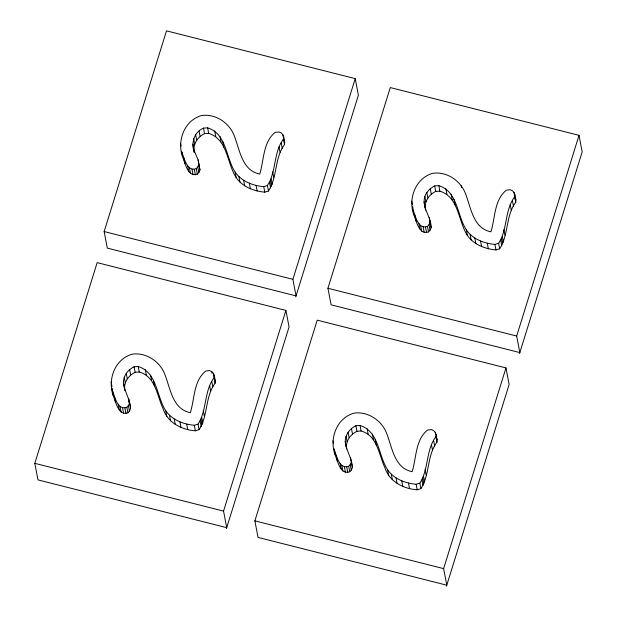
<?xml version="1.0" encoding="UTF-8"?>
<svg xmlns="http://www.w3.org/2000/svg" width="617" height="617" viewBox="0 0 617 617"><rect width="100%" height="100%" fill="white"/><g stroke="black" fill="none" stroke-linecap="round" stroke-linejoin="round"><path stroke-width="0.93" d="M214.06 377.666L214.261 375.398L213.397 373.262L211.739 371.565L209.579 370.593L205.746 371.041C193.514 380.828 194.656 398.867 190.352 412.704C172.305 409.125 170.392 388.085 164.693 374.025C159.764 361.284 145.728 352.022 132.015 354.212C114.978 359.094 107.397 379.455 113.15 395.451C115.927 401.76 118.209 416.174 127.912 412.796L129.447 411.146L130.588 408.585C130.21 399.361 124.418 391.741 123.439 382.725C123.361 375.753 127.943 369.699 134.09 366.768L138.216 366.506C157.366 372.437 156.363 396.392 165.757 410.783C172.174 420.023 183.473 424.303 194.324 425.283L198.042 424.141C207.104 410.251 203.903 391.232 214.06 377.666L215.117 383.188C204.96 396.754 208.16 415.773 199.098 429.656L195.381 430.805C181.66 429.895 167.33 422.444 163.035 408.562C157.011 395.698 155.523 376.409 139.272 372.02L135.146 372.29C128.49 375.398 123.408 382.602 124.796 390.121M215.117 383.188L215.318 380.913L214.261 375.398M194.347 152.414C192.473 144.648 197.563 136.858 204.551 133.65L208.677 133.38C227.827 139.319 226.817 163.274 236.211 177.657C242.635 186.905 253.934 191.177 264.786 192.165L268.495 191.015C277.557 177.125 274.357 158.114 284.522 144.548L283.465 139.026L283.666 136.75L282.794 134.622L281.144 132.925L278.984 131.945L275.151 132.4C262.911 142.188 264.061 160.227 259.749 174.063C241.702 170.485 239.789 149.445 234.098 135.385C229.169 122.636 215.132 113.381 201.412 115.572C184.375 120.446 176.801 140.815 182.555 156.803C185.331 163.119 187.614 177.534 197.309 174.156L198.851 172.505L199.985 169.945L198.419 163.675M284.522 144.548L284.715 142.272L283.666 136.75M435.872 436.651L436.072 434.376L435.201 432.247L433.55 430.55L431.391 429.571L427.558 430.026C415.318 439.813 416.467 457.853 412.156 471.689C394.109 468.11 392.196 447.07 386.504 433.011C381.576 420.262 367.539 411.007 353.819 413.197C336.782 418.071 329.208 438.44 334.962 454.428C337.738 460.737 340.021 475.152 349.716 471.781L351.258 470.131L352.392 467.57C352.022 458.346 346.222 450.726 345.25 441.71C345.173 434.73 349.754 428.684 355.901 425.753L360.027 425.483C379.177 431.422 378.167 455.377 387.569 469.768C393.985 479.008 405.284 483.288 416.136 484.268L419.853 483.119C428.915 469.228 425.715 450.217 435.872 436.651L436.929 442.173C426.763 455.739 429.964 474.751 420.902 488.641L417.192 489.79C403.464 488.88 389.142 481.43 384.838 467.547C378.823 454.683 377.334 435.394 361.076 431.005L356.95 431.275C350.302 434.383 345.219 441.587 346.6 449.107M436.929 442.173L437.121 439.898L436.072 434.376M425.537 210.189C423.663 202.422 428.746 194.633 435.733 191.424L439.859 191.154C459.009 197.093 458.007 221.048 467.401 235.432C473.817 244.679 485.116 248.952 495.968 249.939L499.685 248.79C508.747 234.9 505.547 215.888 515.704 202.322L514.655 196.8L514.848 194.525L513.984 192.396L512.334 190.699L510.174 189.72L506.341 190.175C494.101 199.962 495.25 218.002 490.939 231.838C472.892 228.259 470.979 207.219 465.287 193.16C460.359 180.411 446.315 171.156 432.602 173.346C415.565 178.22 407.991 198.589 413.737 214.577C416.521 220.886 418.804 235.301 428.499 231.93L430.034 230.28L431.175 227.719L429.602 221.449M515.704 202.322L515.905 200.047L514.848 194.525M194.278 152.468C190.931 143.283 193.931 132.084 203.494 128.128L207.62 127.858C226.771 133.796 225.76 157.751 235.162 172.143C241.579 181.383 252.877 185.663 263.729 186.642L267.446 185.493C276.509 171.603 273.308 152.592 283.465 139.026M431.175 227.719C431.268 216.698 421.48 207.528 424.843 196.391C426.563 191.702 430.296 188.146 434.684 185.902L438.81 185.632C457.961 191.571 456.95 215.526 466.344 229.917C472.769 239.157 484.067 243.437 494.919 244.417L498.629 243.268C507.691 229.377 504.49 210.366 514.655 196.8M355.23 78.621L292.89 279.324L296.044 295.882L107.312 248.111L104.15 231.552L166.497 30.85L355.23 78.621L358.392 95.188L295.751 296.846M285.902 310.405L223.555 511.1L226.717 527.666L37.976 479.895L34.822 463.328L97.162 262.634L285.902 310.405L289.065 326.964L226.416 528.622M505.971 367.925L443.623 568.627L446.785 585.186L258.045 537.415L254.883 520.856L317.231 320.154L505.971 367.925L509.125 384.491L446.484 586.15M579.024 135.331L516.676 336.034L519.838 352.592L331.098 304.821L327.935 288.262L390.283 87.56L579.024 135.331L582.178 151.898L519.537 353.556M181.498 151.288C184.282 157.597 186.558 172.012 196.26 168.634L197.795 166.983L198.936 164.423L198.088 159.849L193.753 149.707M112.101 389.929C114.878 396.237 117.161 410.652 126.855 407.274L128.39 405.631L129.531 403.071L128.683 398.489M412.688 209.063C415.465 215.372 417.748 229.786 427.442 226.408L428.985 224.758L430.118 222.197L429.27 217.624M333.905 448.914C336.681 455.223 338.964 469.637 348.667 466.259L350.201 464.609L351.343 462.048L350.495 457.475M104.15 231.552L292.89 279.324M327.935 288.262L516.676 336.034M34.822 463.328L223.555 511.1M254.883 520.856L443.623 568.627M128.652 401.474L129.732 404.012M515.041 197.918L515.905 200.047M436.543 438.479L437.121 439.898M284.136 140.853L284.715 142.272M214.446 378.784L215.318 380.913M513.984 192.396L514.509 195.157M512.411 200.695L513.46 206.209M510.182 204.52L511.238 210.042M503.85 229.64L504.907 235.154M502.369 236.566L503.418 242.088M501.536 238.378L502.593 243.9M500.703 240.19L501.76 245.713M498.629 243.268L499.685 248.79M494.919 244.417L495.968 249.939M487.268 243.237L488.317 248.759M480.543 241.039L481.599 246.553M474.82 238.077L475.869 243.599M461.223 185.74L461.578 187.583M470.085 234.375L471.141 239.897M466.344 229.917L467.401 235.432M453.95 199.438L454.999 204.96M451.181 194.201L452.23 199.723M445.898 188.787L446.947 194.309M438.81 185.632L439.859 191.154M434.684 185.902L435.733 191.424M430.234 188.709L431.291 194.232M426.825 192.419L427.882 197.941M424.843 196.391L425.892 201.913M428.985 224.758L430.034 230.28M424.026 201.859L425.082 207.381M427.442 226.408L428.499 231.93M425.506 227.133L426.555 232.655M423.169 226.948L424.218 232.47M420.632 225.706L421.681 231.228M418.843 223.454L419.892 228.976M414.963 215.564L416.012 221.087M411.716 201.049L412.418 204.728M435.201 432.247L435.556 434.083M433.628 440.546L434.684 446.06M431.399 444.371L432.455 449.893M425.074 469.491L426.123 475.005M423.586 476.417L424.643 481.939M422.753 478.229L423.81 483.751M421.928 480.041L422.977 485.564M419.853 483.119L420.902 488.641M416.136 484.268L417.192 489.79M408.485 483.088L409.534 488.61M401.767 480.89L402.816 486.404M396.037 477.928L397.093 483.45M391.301 474.226L392.358 479.748M387.569 469.768L388.617 475.283M375.167 439.289L376.216 444.811M372.398 434.052L373.455 439.574M367.115 428.638L368.172 434.16M360.027 425.483L361.076 431.005M355.901 425.753L356.95 431.275M351.451 428.56L352.508 434.083M348.05 432.27L349.099 437.792M351.343 462.048L352.392 467.57M346.06 436.242L347.116 441.764M350.201 464.609L351.258 470.131M345.25 441.71L346.299 447.232M348.667 466.259L349.716 471.781M346.723 466.984L347.78 472.506M282.794 134.622L283.149 136.465M283.496 138.301L283.851 140.144M344.386 466.799L345.435 472.321M281.221 142.92L282.277 148.435M341.849 465.557L342.898 471.079M340.06 463.305L341.108 468.827M279 146.746L280.049 152.268M336.18 455.415L337.229 460.938M332.933 440.9L333.465 443.662M272.668 171.865L273.717 177.387M271.179 178.791L272.236 184.313M270.354 180.604L271.403 186.126M269.521 182.416L270.57 187.938M267.446 185.493L268.495 191.015M263.729 186.642L264.786 192.165M256.078 185.462L257.135 190.985M249.361 183.264L250.409 188.787M243.63 180.311L244.687 185.825M238.902 176.601L239.951 182.123M235.162 172.143L236.211 177.657M222.76 141.671L223.809 147.185M219.991 136.434L221.048 141.949M214.708 131.012L215.765 136.534M207.62 127.858L208.677 133.38M203.494 128.128L204.551 133.65M199.044 130.935L200.101 136.457M195.643 134.645L196.692 140.167M198.088 159.849L199.985 169.945M193.653 138.617L194.71 144.139M197.795 166.983L198.851 172.505M192.843 144.085L193.892 149.607M196.26 168.634L197.309 174.156M194.316 169.367L195.373 174.881M191.98 169.181L193.028 174.696M189.442 167.932L190.499 173.454M187.653 165.68L188.709 171.202M183.773 157.79L184.83 163.312M180.526 143.275L181.059 146.036M213.397 373.262L214.099 376.941M211.739 371.565L212.094 373.401M211.816 381.561L212.873 387.083M209.595 385.394L210.644 390.908M203.263 410.506L204.312 416.028M201.774 417.431L202.831 422.953M200.949 419.244L201.998 424.766M200.116 421.056L201.173 426.578M198.042 424.141L199.098 429.656M194.324 425.283L195.381 430.805M186.673 424.11L187.73 429.625M179.956 421.905L181.005 427.427M174.225 418.951L175.282 424.473M169.498 415.241L170.547 420.763M165.757 410.783L166.814 416.305M153.355 380.311L154.412 385.833M150.587 375.074L151.643 380.596M145.304 369.652L146.36 375.175M138.216 366.506L139.272 372.02M134.09 366.768L135.146 372.29M129.647 369.583L130.696 375.097M126.238 373.285L127.287 378.807M129.531 403.071L130.588 408.585M124.248 377.257L125.305 382.779M128.39 405.631L129.447 411.146M123.439 382.725L124.495 388.247M124.349 388.348L124.696 390.191M126.855 407.274L127.912 412.796M124.919 408.007L125.968 413.529M122.575 407.822L123.631 413.344M120.037 406.58L121.094 412.094M118.248 404.32L119.305 409.842M114.369 396.43L115.425 401.952M111.129 381.923L112.001 386.52M412.773 206.572L413.097 209.24M413.313 211.022L413.737 214.577M334.314 449.091L334.962 454.428M182.015 152.36L182.555 156.803M112.286 388.332L113.15 395.451"/></g></svg>
